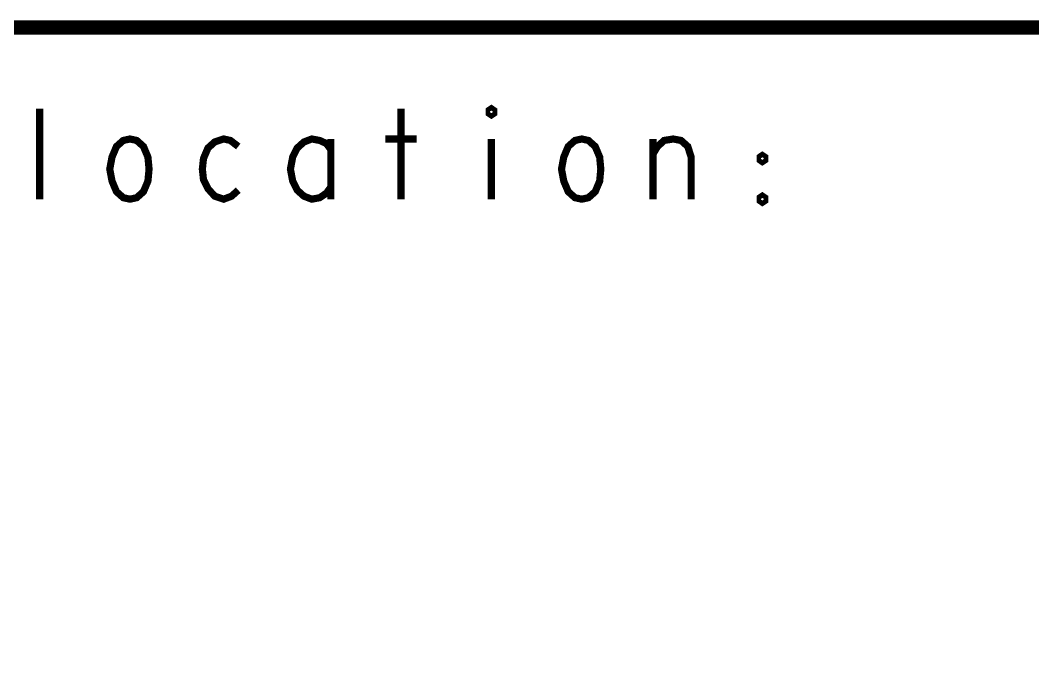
# Model space of a CAD drawing. Header units: millimetres. Extents: x 0 to 442, y 0 to 314.
# Drawn here: x 177.37 to 195.3, y 150.35 to 161.81 of the extents above; entities that cross this region are included whole.
import ezdxf

# ---------------------------------------------------------------- set-up
doc = ezdxf.new("R2010")
doc.units = ezdxf.units.MM
doc.header["$LTSCALE"] = 23.1
doc.layers.get('0').update_dxf_attribs({"linetype": 'CONTINUOUS'})

msp = doc.modelspace()

# ---------------------------------------------------------------- linework, layer by layer
for points, const_width in [([(167.464, 161.686), (256.069, 161.686), (256.069, 65.596), (167.464, 65.596)], 0.254), ([(185.71, 160.137), (185.67, 160.164), (185.67, 160.217), (185.71, 160.244), (185.75, 160.217), (185.75, 160.164)], 0.127), ([(179.309, 158.644), (179.19, 158.67), (179.07, 158.777), (178.991, 158.964), (178.951, 159.177), (178.991, 159.39), (179.07, 159.577), (179.19, 159.684), (179.309, 159.71), (179.428, 159.684), (179.548, 159.577), (179.627, 159.39), (179.647, 159.177), (179.627, 158.964), (179.548, 158.777), (179.428, 158.67)], 0.127), ([(187.31, 158.644), (187.191, 158.67), (187.071, 158.777), (186.992, 158.964), (186.952, 159.177), (186.992, 159.39), (187.071, 159.577), (187.191, 159.684), (187.31, 159.71), (187.429, 159.684), (187.549, 159.577), (187.628, 159.39), (187.648, 159.177), (187.628, 158.964), (187.549, 158.777), (187.429, 158.67)], 0.127), ([(190.51, 159.31), (190.47, 159.337), (190.47, 159.39), (190.51, 159.417), (190.55, 159.39), (190.55, 159.337)], 0.127), ([(190.51, 158.59), (190.47, 158.617), (190.47, 158.67), (190.51, 158.697), (190.55, 158.67), (190.55, 158.617)], 0.127)]:
    msp.add_lwpolyline(points, close=True, dxfattribs=dict(const_width=const_width))
at = {"const_width": 0.127}
for points in [[(177.709, 158.644), (177.709, 160.244)], [(184.109, 160.244), (184.109, 158.644)], [(181.227, 159.577), (181.088, 159.684), (180.969, 159.71), (180.81, 159.657), (180.69, 159.55), (180.611, 159.364), (180.591, 159.177), (180.611, 158.99), (180.69, 158.83), (180.81, 158.697), (180.969, 158.644), (181.108, 158.697), (181.227, 158.804)], [(182.867, 159.524), (182.788, 159.63), (182.669, 159.684), (182.529, 159.71), (182.39, 159.657), (182.271, 159.55), (182.191, 159.39), (182.151, 159.177), (182.191, 158.964), (182.271, 158.804), (182.39, 158.697), (182.529, 158.644), (182.669, 158.67), (182.788, 158.75), (182.867, 158.857)], [(182.867, 158.644), (182.867, 159.71)], [(183.831, 159.71), (184.388, 159.71)], [(185.71, 159.71), (185.71, 158.644)], [(188.572, 159.444), (188.652, 159.577), (188.771, 159.684), (188.93, 159.71), (189.069, 159.684), (189.189, 159.577), (189.248, 159.39), (189.248, 158.644)], [(188.572, 158.644), (188.572, 159.71)]]:
    msp.add_lwpolyline(points, dxfattribs=at)

doc.saveas('drawing.dxf')
